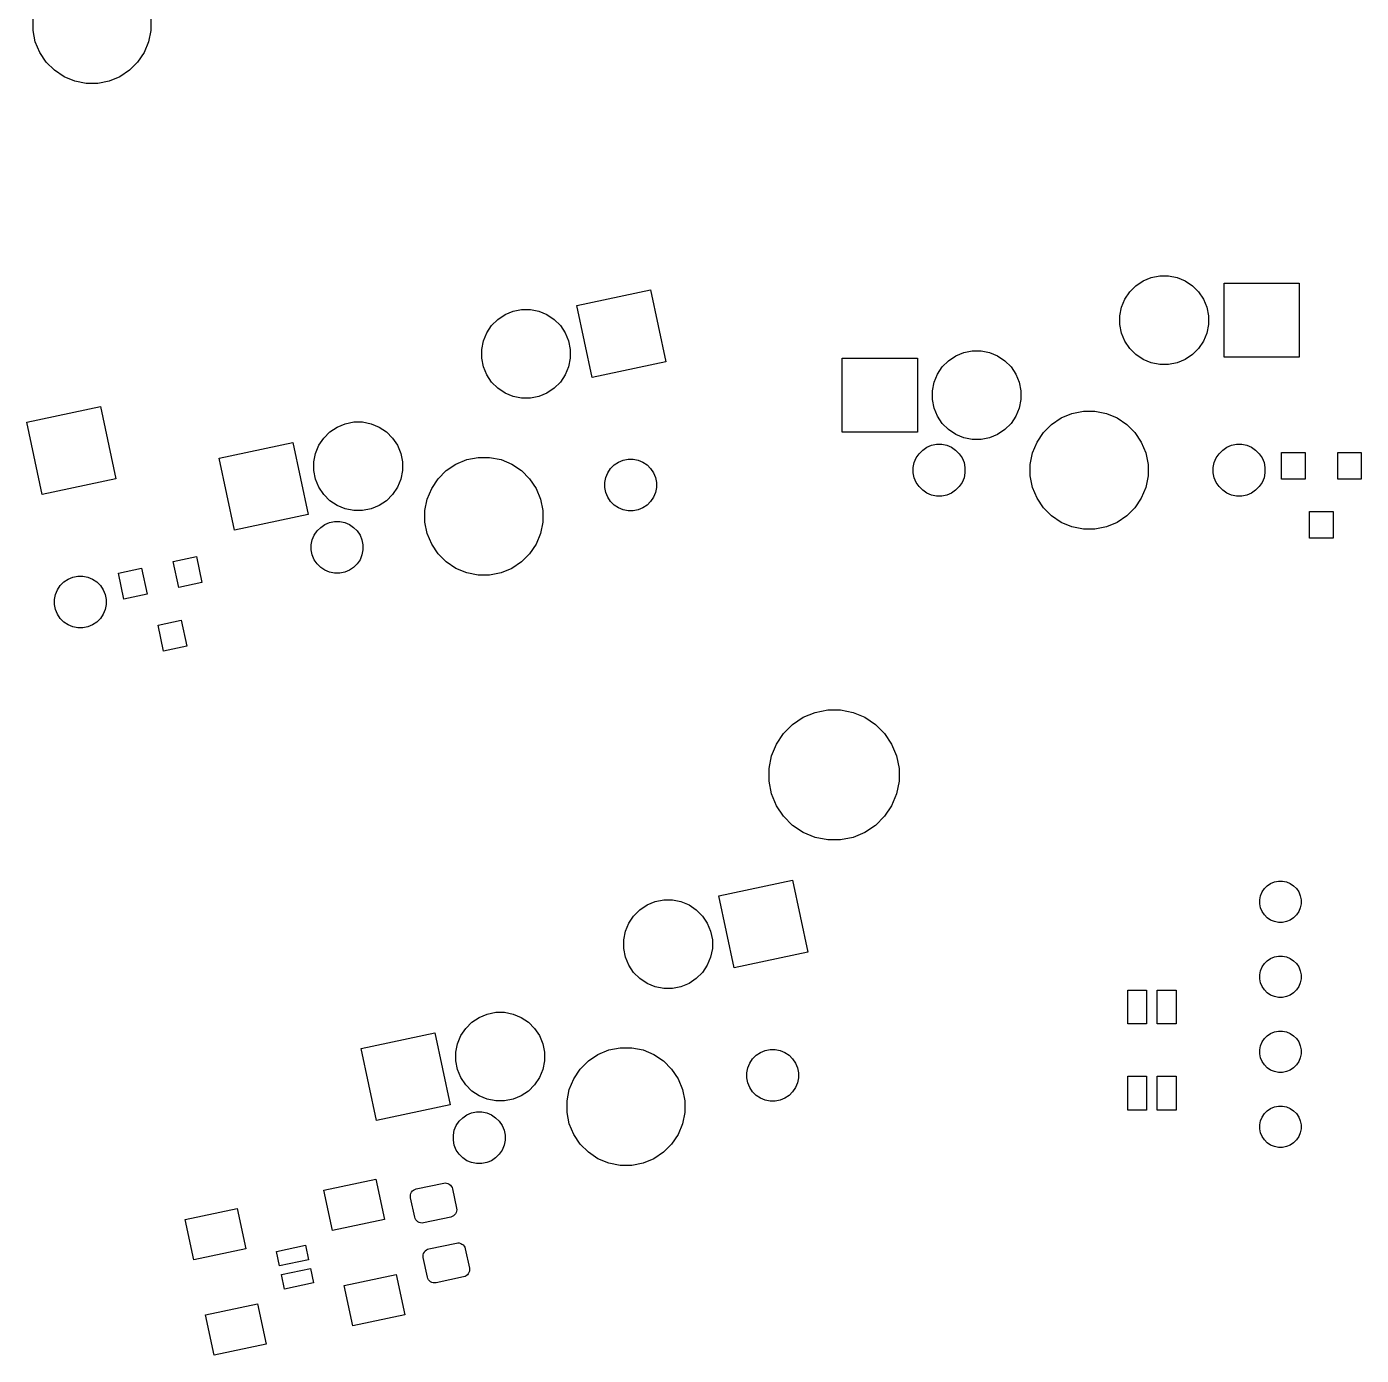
# Model space of a CAD drawing. Extents: x 25 to 360, y 20 to 134.
# Drawn here: x 245.91 to 291.11, y 30.33 to 75.31 of the extents above; entities that cross this region are included whole.
import ezdxf

# ---------------------------------------------------------------- set-up
doc = ezdxf.new("R2010")
doc.units = 0
doc.layers.add('BLACK', color=7, linetype='CONTINUOUS')

msp = doc.modelspace()

# ---------------------------------------------------------------- linework, layer by layer
at = {"layer": 'BLACK', "linetype": 'CONTINUOUS'}
for p, q in [((246.129, 75.1903), (246.129, 75.5831)), ((250.117, 75.5831), (250.117, 75.1903)), ((246.206, 74.8051), (246.129, 75.1903)), ((250.117, 75.1903), (250.04, 74.8051)), ((246.356, 74.4422), (246.206, 74.8051)), ((250.04, 74.8051), (249.89, 74.4422)), ((246.574, 74.1156), (246.356, 74.4422)), ((249.89, 74.4422), (249.672, 74.1156)), ((246.852, 73.8379), (246.574, 74.1156)), ((247.178, 73.6197), (246.852, 73.8379)), ((249.394, 73.8379), (249.067, 73.6197)), ((249.672, 74.1156), (249.394, 73.8379)), ((247.541, 73.4694), (247.178, 73.6197)), ((247.926, 73.3928), (247.541, 73.4694)), ((248.319, 73.3928), (247.926, 73.3928)), ((248.704, 73.4694), (248.319, 73.3928)), ((249.067, 73.6197), (248.704, 73.4694)), ((283.271, 66.3336), (283.48, 66.5425)), ((283.48, 66.5425), (283.726, 66.7067)), ((283.726, 66.7067), (283.999, 66.8198)), ((283.999, 66.8198), (284.289, 66.8774)), ((284.289, 66.8774), (284.584, 66.8774)), ((284.584, 66.8774), (284.874, 66.8198)), ((284.874, 66.8198), (285.147, 66.7067)), ((285.147, 66.7067), (285.393, 66.5425)), ((285.393, 66.5425), (285.602, 66.3336)), ((286.463, 64.1274), (286.463, 66.6274)), ((286.463, 66.6274), (289.013, 66.6274)), ((289.013, 66.6274), (289.013, 64.1274)), ((264.548, 65.8786), (267.042, 66.4088)), ((267.042, 66.4088), (267.562, 63.9634)), ((282.994, 65.8149), (283.107, 66.0879)), ((283.107, 66.0879), (283.271, 66.3336)), ((285.602, 66.3336), (285.766, 66.0879)), ((285.766, 66.0879), (285.879, 65.8149)), ((261.869, 65.3996), (262.114, 65.5638)), ((262.114, 65.5638), (262.387, 65.6768)), ((262.387, 65.6768), (262.677, 65.7345)), ((262.677, 65.7345), (262.973, 65.7345)), ((262.973, 65.7345), (263.262, 65.6768)), ((263.262, 65.6768), (263.535, 65.5638)), ((263.535, 65.5638), (263.781, 65.3996)), ((265.067, 63.4332), (264.548, 65.8786)), ((282.936, 65.5251), (282.994, 65.8149)), ((285.879, 65.8149), (285.936, 65.5251)), ((261.496, 64.945), (261.66, 65.1907)), ((261.66, 65.1907), (261.869, 65.3996)), ((263.781, 65.3996), (263.99, 65.1907)), ((263.99, 65.1907), (264.154, 64.945)), ((282.936, 65.2297), (282.936, 65.5251)), ((282.994, 64.9399), (282.936, 65.2297)), ((285.936, 65.2297), (285.879, 64.9399)), ((285.936, 65.5251), (285.936, 65.2297)), ((261.325, 64.3822), (261.382, 64.672)), ((261.382, 64.672), (261.496, 64.945)), ((264.154, 64.945), (264.267, 64.672)), ((264.267, 64.672), (264.325, 64.3822)), ((283.107, 64.6669), (282.994, 64.9399)), ((283.271, 64.4212), (283.107, 64.6669)), ((285.766, 64.6669), (285.602, 64.4212)), ((285.879, 64.9399), (285.766, 64.6669)), ((261.325, 64.0868), (261.325, 64.3822)), ((264.325, 64.3822), (264.325, 64.0868)), ((277.376, 64.1667), (277.649, 64.2798)), ((277.649, 64.2798), (277.939, 64.3374)), ((277.939, 64.3374), (278.234, 64.3374)), ((278.234, 64.3374), (278.524, 64.2798)), ((278.524, 64.2798), (278.797, 64.1667)), ((283.48, 64.2123), (283.271, 64.4212)), ((283.726, 64.0481), (283.48, 64.2123)), ((285.393, 64.2123), (285.147, 64.0481)), ((285.602, 64.4212), (285.393, 64.2123)), ((261.382, 63.797), (261.325, 64.0868)), ((261.496, 63.524), (261.382, 63.797)), ((264.267, 63.797), (264.154, 63.524)), ((264.325, 64.0868), (264.267, 63.797)), ((267.562, 63.9634), (265.067, 63.4332)), ((273.536, 61.5874), (273.536, 64.0874)), ((273.536, 64.0874), (276.086, 64.0874)), ((276.086, 64.0874), (276.086, 61.5874)), ((276.757, 63.5479), (276.921, 63.7936)), ((276.921, 63.7936), (277.13, 64.0025)), ((277.13, 64.0025), (277.376, 64.1667)), ((278.797, 64.1667), (279.043, 64.0025)), ((279.043, 64.0025), (279.252, 63.7936)), ((279.252, 63.7936), (279.416, 63.5479)), ((283.999, 63.935), (283.726, 64.0481)), ((284.289, 63.8774), (283.999, 63.935)), ((284.584, 63.8774), (284.289, 63.8774)), ((284.874, 63.935), (284.584, 63.8774)), ((285.147, 64.0481), (284.874, 63.935)), ((289.013, 64.1274), (286.463, 64.1274)), ((261.66, 63.2783), (261.496, 63.524)), ((264.154, 63.524), (263.99, 63.2783)), ((276.644, 63.2749), (276.757, 63.5479)), ((279.416, 63.5479), (279.529, 63.2749)), ((261.869, 63.0694), (261.66, 63.2783)), ((262.114, 62.9052), (261.869, 63.0694)), ((262.387, 62.7921), (262.114, 62.9052)), ((263.535, 62.9052), (263.262, 62.7921)), ((263.781, 63.0694), (263.535, 62.9052)), ((263.99, 63.2783), (263.781, 63.0694)), ((276.586, 62.9851), (276.644, 63.2749)), ((276.586, 62.6897), (276.586, 62.9851)), ((279.529, 63.2749), (279.586, 62.9851)), ((279.586, 62.9851), (279.586, 62.6897)), ((245.914, 61.9179), (248.408, 62.4481)), ((248.408, 62.4481), (248.928, 60.0027)), ((262.677, 62.7345), (262.387, 62.7921)), ((262.973, 62.7345), (262.677, 62.7345)), ((263.262, 62.7921), (262.973, 62.7345)), ((276.644, 62.3999), (276.586, 62.6897)), ((276.757, 62.1269), (276.644, 62.3999)), ((279.529, 62.3999), (279.416, 62.1269)), ((279.586, 62.6897), (279.529, 62.3999)), ((256.704, 61.8721), (256.994, 61.9298)), ((256.994, 61.9298), (257.289, 61.9298)), ((257.289, 61.9298), (257.579, 61.8721)), ((276.921, 61.8812), (276.757, 62.1269)), ((279.416, 62.1269), (279.252, 61.8812)), ((280.625, 61.8462), (280.952, 62.0644)), ((280.952, 62.0644), (281.315, 62.2147)), ((281.315, 62.2147), (281.7, 62.2913)), ((281.7, 62.2913), (282.093, 62.2913)), ((282.093, 62.2913), (282.478, 62.2147)), ((282.478, 62.2147), (282.841, 62.0644)), ((282.841, 62.0644), (283.168, 61.8462)), ((246.434, 59.4725), (245.914, 61.9179)), ((255.977, 61.3859), (256.185, 61.5949)), ((256.185, 61.5949), (256.431, 61.759)), ((256.431, 61.759), (256.704, 61.8721)), ((257.579, 61.8721), (257.852, 61.759)), ((257.852, 61.759), (258.098, 61.5949)), ((258.098, 61.5949), (258.307, 61.3859)), ((276.086, 61.5874), (273.536, 61.5874)), ((277.13, 61.6723), (276.921, 61.8812)), ((277.376, 61.5081), (277.13, 61.6723)), ((277.649, 61.395), (277.376, 61.5081)), ((278.797, 61.5081), (278.524, 61.395)), ((279.043, 61.6723), (278.797, 61.5081)), ((279.252, 61.8812), (279.043, 61.6723)), ((280.13, 61.2419), (280.348, 61.5684)), ((280.348, 61.5684), (280.625, 61.8462)), ((283.168, 61.8462), (283.445, 61.5684)), ((283.445, 61.5684), (283.663, 61.2419)), ((252.431, 60.7064), (254.925, 61.2366)), ((254.925, 61.2366), (255.445, 58.7912)), ((255.699, 60.8673), (255.812, 61.1403)), ((255.812, 61.1403), (255.977, 61.3859)), ((258.307, 61.3859), (258.471, 61.1403)), ((258.471, 61.1403), (258.584, 60.8673)), ((276.259, 60.9771), (276.402, 61.0728)), ((276.402, 61.0728), (276.561, 61.1388)), ((276.561, 61.1388), (276.73, 61.1724)), ((276.73, 61.1724), (276.903, 61.1724)), ((276.903, 61.1724), (277.072, 61.1388)), ((277.072, 61.1388), (277.231, 61.0728)), ((277.231, 61.0728), (277.374, 60.9771)), ((277.939, 61.3374), (277.649, 61.395)), ((278.234, 61.3374), (277.939, 61.3374)), ((278.524, 61.395), (278.234, 61.3374)), ((279.979, 60.879), (280.13, 61.2419)), ((283.663, 61.2419), (283.814, 60.879)), ((286.419, 60.9771), (286.562, 61.0728)), ((286.562, 61.0728), (286.721, 61.1388)), ((286.721, 61.1388), (286.89, 61.1724)), ((286.89, 61.1724), (287.063, 61.1724)), ((287.063, 61.1724), (287.232, 61.1388)), ((287.232, 61.1388), (287.391, 61.0728)), ((287.391, 61.0728), (287.534, 60.9771)), ((252.951, 58.2611), (252.431, 60.7064)), ((255.642, 60.5775), (255.699, 60.8673)), ((255.642, 60.282), (255.642, 60.5775)), ((258.584, 60.8673), (258.642, 60.5775)), ((258.642, 60.5775), (258.642, 60.282)), ((260.452, 60.5044), (260.815, 60.6547)), ((260.815, 60.6547), (261.2, 60.7313)), ((261.2, 60.7313), (261.593, 60.7313)), ((261.593, 60.7313), (261.978, 60.6547)), ((261.978, 60.6547), (262.341, 60.5044)), ((265.808, 60.4733), (265.951, 60.569)), ((265.951, 60.569), (266.11, 60.635)), ((266.11, 60.635), (266.279, 60.6686)), ((266.279, 60.6686), (266.452, 60.6686)), ((266.452, 60.6686), (266.621, 60.635)), ((266.621, 60.635), (266.78, 60.569)), ((266.78, 60.569), (266.923, 60.4733)), ((275.975, 60.5526), (276.041, 60.7119)), ((276.041, 60.7119), (276.137, 60.8552)), ((276.137, 60.8552), (276.259, 60.9771)), ((277.374, 60.9771), (277.496, 60.8552)), ((277.496, 60.8552), (277.592, 60.7119)), ((277.592, 60.7119), (277.658, 60.5526)), ((279.903, 60.4938), (279.979, 60.879)), ((283.814, 60.879), (283.89, 60.4938)), ((286.135, 60.5526), (286.201, 60.7119)), ((286.201, 60.7119), (286.297, 60.8552)), ((286.297, 60.8552), (286.419, 60.9771)), ((287.534, 60.9771), (287.656, 60.8552)), ((287.656, 60.8552), (287.752, 60.7119)), ((287.752, 60.7119), (287.818, 60.5526)), ((288.413, 59.9974), (288.413, 60.8974)), ((288.413, 60.8974), (289.213, 60.8974)), ((289.213, 60.8974), (289.213, 59.9974)), ((290.313, 59.9974), (290.313, 60.8974)), ((290.313, 60.8974), (291.113, 60.8974)), ((291.113, 60.8974), (291.113, 59.9974)), ((255.699, 59.9922), (255.642, 60.282)), ((258.642, 60.282), (258.584, 59.9922)), ((259.848, 60.0084), (260.125, 60.2862)), ((260.125, 60.2862), (260.452, 60.5044)), ((262.341, 60.5044), (262.668, 60.2862)), ((262.668, 60.2862), (262.945, 60.0084)), ((265.524, 60.0488), (265.59, 60.2081)), ((265.59, 60.2081), (265.686, 60.3514)), ((265.686, 60.3514), (265.808, 60.4733)), ((266.923, 60.4733), (267.045, 60.3514)), ((267.045, 60.3514), (267.141, 60.2081)), ((267.141, 60.2081), (267.207, 60.0488)), ((275.941, 60.3836), (275.975, 60.5526)), ((275.941, 60.2112), (275.941, 60.3836)), ((275.975, 60.0422), (275.941, 60.2112)), ((277.658, 60.5526), (277.691, 60.3836)), ((277.691, 60.2112), (277.658, 60.0422)), ((277.691, 60.3836), (277.691, 60.2112)), ((279.903, 60.101), (279.903, 60.4938)), ((283.89, 60.4938), (283.89, 60.101)), ((286.101, 60.3836), (286.135, 60.5526)), ((286.101, 60.2112), (286.101, 60.3836)), ((286.135, 60.0422), (286.101, 60.2112)), ((287.818, 60.5526), (287.851, 60.3836)), ((287.851, 60.2112), (287.818, 60.0422)), ((287.851, 60.3836), (287.851, 60.2112)), ((248.928, 60.0027), (246.434, 59.4725)), ((255.812, 59.7192), (255.699, 59.9922)), ((255.977, 59.4736), (255.812, 59.7192)), ((258.471, 59.7192), (258.307, 59.4736)), ((258.584, 59.9922), (258.471, 59.7192)), ((259.479, 59.319), (259.63, 59.6819)), ((259.63, 59.6819), (259.848, 60.0084)), ((262.945, 60.0084), (263.163, 59.6819)), ((263.163, 59.6819), (263.314, 59.319)), ((265.49, 59.8798), (265.524, 60.0488)), ((265.49, 59.7074), (265.49, 59.8798)), ((265.524, 59.5384), (265.49, 59.7074)), ((267.207, 60.0488), (267.24, 59.8798)), ((267.24, 59.7074), (267.207, 59.5384)), ((267.24, 59.8798), (267.24, 59.7074)), ((276.041, 59.8829), (275.975, 60.0422)), ((276.137, 59.7396), (276.041, 59.8829)), ((276.259, 59.6177), (276.137, 59.7396)), ((277.496, 59.7396), (277.374, 59.6177)), ((277.592, 59.8829), (277.496, 59.7396)), ((277.658, 60.0422), (277.592, 59.8829)), ((279.979, 59.7158), (279.903, 60.101)), ((280.13, 59.3529), (279.979, 59.7158)), ((283.814, 59.7158), (283.663, 59.3529)), ((283.89, 60.101), (283.814, 59.7158)), ((286.201, 59.8829), (286.135, 60.0422)), ((286.297, 59.7396), (286.201, 59.8829)), ((286.419, 59.6177), (286.297, 59.7396)), ((287.656, 59.7396), (287.534, 59.6177)), ((287.752, 59.8829), (287.656, 59.7396)), ((287.818, 60.0422), (287.752, 59.8829)), ((289.213, 59.9974), (288.413, 59.9974)), ((291.113, 59.9974), (290.313, 59.9974)), ((256.185, 59.2646), (255.977, 59.4736)), ((256.431, 59.1005), (256.185, 59.2646)), ((258.098, 59.2646), (257.852, 59.1005)), ((258.307, 59.4736), (258.098, 59.2646)), ((259.403, 58.9338), (259.479, 59.319)), ((263.314, 59.319), (263.39, 58.9338)), ((265.59, 59.3791), (265.524, 59.5384)), ((265.686, 59.2358), (265.59, 59.3791)), ((265.808, 59.1139), (265.686, 59.2358)), ((267.045, 59.2358), (266.923, 59.1139)), ((267.141, 59.3791), (267.045, 59.2358)), ((267.207, 59.5384), (267.141, 59.3791)), ((276.402, 59.522), (276.259, 59.6177)), ((276.561, 59.456), (276.402, 59.522)), ((276.73, 59.4224), (276.561, 59.456)), ((276.903, 59.4224), (276.73, 59.4224)), ((277.072, 59.456), (276.903, 59.4224)), ((277.231, 59.522), (277.072, 59.456)), ((277.374, 59.6177), (277.231, 59.522)), ((280.348, 59.0264), (280.13, 59.3529)), ((283.663, 59.3529), (283.445, 59.0264)), ((286.562, 59.522), (286.419, 59.6177)), ((286.721, 59.456), (286.562, 59.522)), ((286.89, 59.4224), (286.721, 59.456)), ((287.063, 59.4224), (286.89, 59.4224)), ((287.232, 59.456), (287.063, 59.4224)), ((287.391, 59.522), (287.232, 59.456)), ((287.534, 59.6177), (287.391, 59.522)), ((255.445, 58.7912), (252.951, 58.2611)), ((256.704, 58.9874), (256.431, 59.1005)), ((256.994, 58.9298), (256.704, 58.9874)), ((257.289, 58.9298), (256.994, 58.9298)), ((257.579, 58.9874), (257.289, 58.9298)), ((257.852, 59.1005), (257.579, 58.9874)), ((259.403, 58.541), (259.403, 58.9338)), ((263.39, 58.9338), (263.39, 58.541)), ((265.951, 59.0182), (265.808, 59.1139)), ((266.11, 58.9522), (265.951, 59.0182)), ((266.279, 58.9186), (266.11, 58.9522)), ((266.452, 58.9186), (266.279, 58.9186)), ((266.621, 58.9522), (266.452, 58.9186)), ((266.78, 59.0182), (266.621, 58.9522)), ((266.923, 59.1139), (266.78, 59.0182)), ((280.625, 58.7486), (280.348, 59.0264)), ((283.445, 59.0264), (283.168, 58.7486)), ((289.363, 57.9974), (289.363, 58.8974)), ((289.363, 58.8974), (290.163, 58.8974)), ((290.163, 58.8974), (290.163, 57.9974)), ((255.748, 58.239), (255.87, 58.3609)), ((255.87, 58.3609), (256.013, 58.4566)), ((256.013, 58.4566), (256.172, 58.5226)), ((256.172, 58.5226), (256.341, 58.5562)), ((256.341, 58.5562), (256.514, 58.5562)), ((256.514, 58.5562), (256.683, 58.5226)), ((256.683, 58.5226), (256.842, 58.4566)), ((256.842, 58.4566), (256.985, 58.3609)), ((256.985, 58.3609), (257.107, 58.239)), ((259.479, 58.1558), (259.403, 58.541)), ((263.39, 58.541), (263.314, 58.1558)), ((280.952, 58.5304), (280.625, 58.7486)), ((281.315, 58.3801), (280.952, 58.5304)), ((281.7, 58.3035), (281.315, 58.3801)), ((282.478, 58.3801), (282.093, 58.3035)), ((282.841, 58.5304), (282.478, 58.3801)), ((283.168, 58.7486), (282.841, 58.5304)), ((255.553, 57.7674), (255.586, 57.9364)), ((255.586, 57.9364), (255.652, 58.0957)), ((255.652, 58.0957), (255.748, 58.239)), ((257.107, 58.239), (257.203, 58.0957)), ((257.203, 58.0957), (257.269, 57.9364)), ((257.269, 57.9364), (257.303, 57.7674)), ((259.63, 57.7929), (259.479, 58.1558)), ((263.314, 58.1558), (263.163, 57.7929)), ((282.093, 58.3035), (281.7, 58.3035)), ((290.163, 57.9974), (289.363, 57.9974)), ((255.553, 57.595), (255.553, 57.7674)), ((255.586, 57.426), (255.553, 57.595)), ((255.652, 57.2667), (255.586, 57.426)), ((257.269, 57.426), (257.203, 57.2667)), ((257.303, 57.595), (257.269, 57.426)), ((257.303, 57.7674), (257.303, 57.595)), ((259.848, 57.4664), (259.63, 57.7929)), ((260.125, 57.1886), (259.848, 57.4664)), ((262.945, 57.4664), (262.668, 57.1886)), ((263.163, 57.7929), (262.945, 57.4664)), ((249.019, 56.8094), (249.802, 56.9757)), ((249.802, 56.9757), (249.989, 56.0954)), ((250.878, 57.2044), (251.66, 57.3707)), ((251.065, 56.3241), (250.878, 57.2044)), ((251.66, 57.3707), (251.848, 56.4904)), ((255.748, 57.1234), (255.652, 57.2667)), ((255.87, 57.0016), (255.748, 57.1234)), ((256.013, 56.9058), (255.87, 57.0016)), ((256.985, 57.0016), (256.842, 56.9058)), ((257.107, 57.1234), (256.985, 57.0016)), ((257.203, 57.2667), (257.107, 57.1234)), ((260.452, 56.9704), (260.125, 57.1886)), ((260.815, 56.8201), (260.452, 56.9704)), ((262.341, 56.9704), (261.978, 56.8201)), ((262.668, 57.1886), (262.341, 56.9704)), ((247.052, 56.3907), (247.174, 56.5125)), ((247.174, 56.5125), (247.317, 56.6083)), ((247.317, 56.6083), (247.477, 56.6743)), ((247.477, 56.6743), (247.646, 56.7079)), ((247.646, 56.7079), (247.818, 56.7079)), ((247.818, 56.7079), (247.987, 56.6743)), ((247.987, 56.6743), (248.146, 56.6083)), ((248.146, 56.6083), (248.29, 56.5125)), ((248.29, 56.5125), (248.411, 56.3907)), ((249.207, 55.929), (249.019, 56.8094)), ((256.172, 56.8398), (256.013, 56.9058)), ((256.341, 56.8062), (256.172, 56.8398)), ((256.514, 56.8062), (256.341, 56.8062)), ((256.683, 56.8398), (256.514, 56.8062)), ((256.842, 56.9058), (256.683, 56.8398)), ((261.2, 56.7435), (260.815, 56.8201)), ((261.593, 56.7435), (261.2, 56.7435)), ((261.978, 56.8201), (261.593, 56.7435)), ((246.857, 55.9191), (246.89, 56.0881)), ((246.89, 56.0881), (246.956, 56.2473)), ((246.956, 56.2473), (247.052, 56.3907)), ((248.411, 56.3907), (248.507, 56.2473)), ((248.507, 56.2473), (248.573, 56.0881)), ((248.573, 56.0881), (248.607, 55.9191)), ((249.989, 56.0954), (249.207, 55.929)), ((251.848, 56.4904), (251.065, 56.3241)), ((246.857, 55.7467), (246.857, 55.9191)), ((246.89, 55.5777), (246.857, 55.7467)), ((248.607, 55.7467), (248.573, 55.5777)), ((248.607, 55.9191), (248.607, 55.7467)), ((246.956, 55.4184), (246.89, 55.5777)), ((247.052, 55.2751), (246.956, 55.4184)), ((247.174, 55.1532), (247.052, 55.2751)), ((247.317, 55.0575), (247.174, 55.1532)), ((248.29, 55.1532), (248.146, 55.0575)), ((248.411, 55.2751), (248.29, 55.1532)), ((248.507, 55.4184), (248.411, 55.2751)), ((248.573, 55.5777), (248.507, 55.4184)), ((250.365, 55.0506), (251.147, 55.2169)), ((251.147, 55.2169), (251.334, 54.3366)), ((247.477, 54.9915), (247.317, 55.0575)), ((247.646, 54.9579), (247.477, 54.9915)), ((247.818, 54.9579), (247.646, 54.9579)), ((247.987, 54.9915), (247.818, 54.9579)), ((248.146, 55.0575), (247.987, 54.9915)), ((250.552, 54.1703), (250.365, 55.0506)), ((251.334, 54.3366), (250.552, 54.1703)), ((272.216, 51.9283), (272.616, 52.0941)), ((272.616, 52.0941), (273.041, 52.1787)), ((273.041, 52.1787), (273.474, 52.1787)), ((273.474, 52.1787), (273.899, 52.0941)), ((273.899, 52.0941), (274.3, 51.9283)), ((271.549, 51.3811), (271.855, 51.6875)), ((271.855, 51.6875), (272.216, 51.9283)), ((274.3, 51.9283), (274.66, 51.6875)), ((274.66, 51.6875), (274.967, 51.3811)), ((271.308, 51.0207), (271.549, 51.3811)), ((274.967, 51.3811), (275.207, 51.0207)), ((271.142, 50.6204), (271.308, 51.0207)), ((275.207, 51.0207), (275.373, 50.6204)), ((271.058, 50.1953), (271.142, 50.6204)), ((271.058, 49.762), (271.058, 50.1953)), ((275.373, 50.6204), (275.458, 50.1953)), ((275.458, 50.1953), (275.458, 49.762)), ((271.142, 49.3369), (271.058, 49.762)), ((275.458, 49.762), (275.373, 49.3369)), ((271.308, 48.9366), (271.142, 49.3369)), ((275.373, 49.3369), (275.207, 48.9366)), ((271.549, 48.5762), (271.308, 48.9366)), ((275.207, 48.9366), (274.967, 48.5762)), ((271.855, 48.2698), (271.549, 48.5762)), ((274.967, 48.5762), (274.66, 48.2698)), ((272.216, 48.029), (271.855, 48.2698)), ((272.616, 47.8632), (272.216, 48.029)), ((274.3, 48.029), (273.899, 47.8632)), ((274.66, 48.2698), (274.3, 48.029)), ((273.041, 47.7787), (272.616, 47.8632)), ((273.474, 47.7787), (273.041, 47.7787)), ((273.899, 47.8632), (273.474, 47.7787)), ((269.358, 45.8886), (271.852, 46.4188)), ((271.852, 46.4188), (272.372, 43.9734)), ((287.754, 46.0145), (287.83, 46.1289)), ((287.83, 46.1289), (287.927, 46.2262)), ((287.927, 46.2262), (288.042, 46.3027)), ((288.042, 46.3027), (288.169, 46.3553)), ((288.169, 46.3553), (288.304, 46.3822)), ((288.304, 46.3822), (288.441, 46.3822)), ((288.441, 46.3822), (288.576, 46.3553)), ((288.576, 46.3553), (288.703, 46.3027)), ((288.703, 46.3027), (288.818, 46.2262)), ((288.818, 46.2262), (288.915, 46.1289)), ((288.915, 46.1289), (288.992, 46.0145)), ((266.924, 45.5738), (267.197, 45.6868)), ((267.197, 45.6868), (267.487, 45.7445)), ((267.487, 45.7445), (267.783, 45.7445)), ((267.783, 45.7445), (268.072, 45.6868)), ((268.072, 45.6868), (268.345, 45.5738)), ((269.877, 43.4432), (269.358, 45.8886)), ((287.674, 45.7525), (287.701, 45.8874)), ((287.674, 45.6149), (287.674, 45.7525)), ((287.701, 45.8874), (287.754, 46.0145)), ((288.992, 46.0145), (289.044, 45.8874)), ((289.044, 45.8874), (289.071, 45.7525)), ((289.071, 45.7525), (289.071, 45.6149)), ((266.306, 44.955), (266.47, 45.2007)), ((266.47, 45.2007), (266.679, 45.4096)), ((266.679, 45.4096), (266.924, 45.5738)), ((268.345, 45.5738), (268.591, 45.4096)), ((268.591, 45.4096), (268.8, 45.2007)), ((268.8, 45.2007), (268.964, 44.955)), ((287.701, 45.4799), (287.674, 45.6149)), ((287.754, 45.3528), (287.701, 45.4799)), ((287.83, 45.2384), (287.754, 45.3528)), ((287.927, 45.1411), (287.83, 45.2384)), ((288.915, 45.2384), (288.818, 45.1411)), ((288.992, 45.3528), (288.915, 45.2384)), ((289.044, 45.4799), (288.992, 45.3528)), ((289.071, 45.6149), (289.044, 45.4799)), ((266.192, 44.682), (266.306, 44.955)), ((268.964, 44.955), (269.077, 44.682)), ((288.042, 45.0647), (287.927, 45.1411)), ((288.169, 45.012), (288.042, 45.0647)), ((288.304, 44.9852), (288.169, 45.012)), ((288.441, 44.9852), (288.304, 44.9852)), ((288.576, 45.012), (288.441, 44.9852)), ((288.703, 45.0647), (288.576, 45.012)), ((288.818, 45.1411), (288.703, 45.0647)), ((266.135, 44.3922), (266.192, 44.682)), ((266.135, 44.0968), (266.135, 44.3922)), ((269.077, 44.682), (269.135, 44.3922)), ((269.135, 44.3922), (269.135, 44.0968)), ((266.192, 43.807), (266.135, 44.0968)), ((269.135, 44.0968), (269.077, 43.807)), ((272.372, 43.9734), (269.877, 43.4432)), ((266.306, 43.534), (266.192, 43.807)), ((266.47, 43.2883), (266.306, 43.534)), ((268.964, 43.534), (268.8, 43.2883)), ((269.077, 43.807), (268.964, 43.534)), ((287.701, 43.3474), (287.754, 43.4745)), ((287.754, 43.4745), (287.83, 43.5889)), ((287.83, 43.5889), (287.927, 43.6862)), ((287.927, 43.6862), (288.042, 43.7627)), ((288.042, 43.7627), (288.169, 43.8153)), ((288.169, 43.8153), (288.304, 43.8422)), ((288.304, 43.8422), (288.441, 43.8422)), ((288.441, 43.8422), (288.576, 43.8153)), ((288.576, 43.8153), (288.703, 43.7627)), ((288.703, 43.7627), (288.818, 43.6862)), ((288.818, 43.6862), (288.915, 43.5889)), ((288.915, 43.5889), (288.992, 43.4745)), ((288.992, 43.4745), (289.044, 43.3474)), ((266.679, 43.0794), (266.47, 43.2883)), ((266.924, 42.9152), (266.679, 43.0794)), ((268.591, 43.0794), (268.345, 42.9152)), ((268.8, 43.2883), (268.591, 43.0794)), ((287.674, 43.2125), (287.701, 43.3474)), ((287.674, 43.0749), (287.674, 43.2125)), ((287.701, 42.9399), (287.674, 43.0749)), ((287.754, 42.8128), (287.701, 42.9399)), ((289.044, 42.9399), (288.992, 42.8128)), ((289.044, 43.3474), (289.071, 43.2125)), ((289.071, 43.0749), (289.044, 42.9399)), ((289.071, 43.2125), (289.071, 43.0749)), ((267.197, 42.8021), (266.924, 42.9152)), ((267.487, 42.7445), (267.197, 42.8021)), ((267.783, 42.7445), (267.487, 42.7445)), ((268.072, 42.8021), (267.783, 42.7445)), ((268.345, 42.9152), (268.072, 42.8021)), ((283.204, 41.5509), (283.204, 42.6939)), ((283.204, 42.6939), (283.839, 42.6939)), ((283.839, 42.6939), (283.839, 41.5509)), ((284.204, 41.5509), (284.204, 42.6939)), ((284.204, 42.6939), (284.839, 42.6939)), ((284.839, 42.6939), (284.839, 41.5509)), ((287.83, 42.6984), (287.754, 42.8128)), ((287.927, 42.6011), (287.83, 42.6984)), ((288.042, 42.5247), (287.927, 42.6011)), ((288.169, 42.472), (288.042, 42.5247)), ((288.703, 42.5247), (288.576, 42.472)), ((288.818, 42.6011), (288.703, 42.5247)), ((288.915, 42.6984), (288.818, 42.6011)), ((288.992, 42.8128), (288.915, 42.6984)), ((288.304, 42.4452), (288.169, 42.472)), ((288.441, 42.4452), (288.304, 42.4452)), ((288.576, 42.472), (288.441, 42.4452)), ((260.787, 41.3959), (260.995, 41.6049)), ((260.995, 41.6049), (261.241, 41.769)), ((261.241, 41.769), (261.514, 41.8821)), ((261.514, 41.8821), (261.804, 41.9398)), ((261.804, 41.9398), (262.099, 41.9398)), ((262.099, 41.9398), (262.389, 41.8821)), ((262.389, 41.8821), (262.662, 41.769)), ((262.662, 41.769), (262.908, 41.6049)), ((262.908, 41.6049), (263.117, 41.3959)), ((257.241, 40.7164), (259.735, 41.2466)), ((259.735, 41.2466), (260.255, 38.8012)), ((260.509, 40.8773), (260.622, 41.1503)), ((260.622, 41.1503), (260.787, 41.3959)), ((263.117, 41.3959), (263.281, 41.1503)), ((263.281, 41.1503), (263.394, 40.8773)), ((283.839, 41.5509), (283.204, 41.5509)), ((284.839, 41.5509), (284.204, 41.5509)), ((287.83, 41.0489), (287.927, 41.1462)), ((287.927, 41.1462), (288.042, 41.2227)), ((288.042, 41.2227), (288.169, 41.2753)), ((288.169, 41.2753), (288.304, 41.3022)), ((288.304, 41.3022), (288.441, 41.3022)), ((288.441, 41.3022), (288.576, 41.2753)), ((288.576, 41.2753), (288.703, 41.2227)), ((288.703, 41.2227), (288.818, 41.1462)), ((288.818, 41.1462), (288.915, 41.0489)), ((257.761, 38.2711), (257.241, 40.7164)), ((260.452, 40.5875), (260.509, 40.8773)), ((263.394, 40.8773), (263.452, 40.5875)), ((265.625, 40.6647), (266.01, 40.7413)), ((266.01, 40.7413), (266.403, 40.7413)), ((266.403, 40.7413), (266.788, 40.6647)), ((287.674, 40.6725), (287.701, 40.8074)), ((287.701, 40.8074), (287.754, 40.9345)), ((287.754, 40.9345), (287.83, 41.0489)), ((288.915, 41.0489), (288.992, 40.9345)), ((288.992, 40.9345), (289.044, 40.8074)), ((289.044, 40.8074), (289.071, 40.6725)), ((260.452, 40.292), (260.452, 40.5875)), ((260.509, 40.0022), (260.452, 40.292)), ((263.452, 40.292), (263.394, 40.0022)), ((263.452, 40.5875), (263.452, 40.292)), ((264.658, 40.0184), (264.935, 40.2962)), ((264.935, 40.2962), (265.262, 40.5144)), ((265.262, 40.5144), (265.625, 40.6647)), ((266.788, 40.6647), (267.151, 40.5144)), ((267.151, 40.5144), (267.478, 40.2962)), ((267.478, 40.2962), (267.755, 40.0184)), ((270.4, 40.2181), (270.496, 40.3614)), ((270.496, 40.3614), (270.618, 40.4832)), ((270.618, 40.4832), (270.761, 40.579)), ((270.761, 40.579), (270.92, 40.645)), ((270.92, 40.645), (271.089, 40.6786)), ((271.089, 40.6786), (271.262, 40.6786)), ((271.262, 40.6786), (271.431, 40.645)), ((271.431, 40.645), (271.59, 40.579)), ((271.59, 40.579), (271.733, 40.4832)), ((271.733, 40.4832), (271.855, 40.3614)), ((271.855, 40.3614), (271.951, 40.2181)), ((287.674, 40.5349), (287.674, 40.6725)), ((287.701, 40.3999), (287.674, 40.5349)), ((287.754, 40.2728), (287.701, 40.3999)), ((287.83, 40.1584), (287.754, 40.2728)), ((288.992, 40.2728), (288.915, 40.1584)), ((289.044, 40.3999), (288.992, 40.2728)), ((289.071, 40.5349), (289.044, 40.3999)), ((289.071, 40.6725), (289.071, 40.5349)), ((260.622, 39.7292), (260.509, 40.0022)), ((263.394, 40.0022), (263.281, 39.7292)), ((264.44, 39.6919), (264.658, 40.0184)), ((267.755, 40.0184), (267.973, 39.6919)), ((270.3, 39.8898), (270.334, 40.0588)), ((270.3, 39.7174), (270.3, 39.8898)), ((270.334, 40.0588), (270.4, 40.2181)), ((271.951, 40.2181), (272.017, 40.0588)), ((272.017, 40.0588), (272.05, 39.8898)), ((272.05, 39.8898), (272.05, 39.7174)), ((287.927, 40.0611), (287.83, 40.1584)), ((288.042, 39.9847), (287.927, 40.0611)), ((288.169, 39.932), (288.042, 39.9847)), ((288.304, 39.9052), (288.169, 39.932)), ((288.441, 39.9052), (288.304, 39.9052)), ((288.576, 39.932), (288.441, 39.9052)), ((288.703, 39.9847), (288.576, 39.932)), ((288.818, 40.0611), (288.703, 39.9847)), ((288.915, 40.1584), (288.818, 40.0611)), ((260.787, 39.4836), (260.622, 39.7292)), ((260.995, 39.2746), (260.787, 39.4836)), ((263.117, 39.4836), (262.908, 39.2746)), ((263.281, 39.7292), (263.117, 39.4836)), ((264.213, 38.9438), (264.289, 39.329)), ((264.289, 39.329), (264.44, 39.6919)), ((267.973, 39.6919), (268.124, 39.329)), ((268.124, 39.329), (268.2, 38.9438)), ((270.334, 39.5484), (270.3, 39.7174)), ((270.4, 39.3891), (270.334, 39.5484)), ((270.496, 39.2458), (270.4, 39.3891)), ((271.951, 39.3891), (271.855, 39.2458)), ((272.017, 39.5484), (271.951, 39.3891)), ((272.05, 39.7174), (272.017, 39.5484)), ((283.204, 38.6309), (283.204, 39.7739)), ((283.204, 39.7739), (283.839, 39.7739)), ((283.839, 39.7739), (283.839, 38.6309)), ((284.204, 38.6309), (284.204, 39.7739)), ((284.204, 39.7739), (284.839, 39.7739)), ((284.839, 39.7739), (284.839, 38.6309)), ((261.241, 39.1105), (260.995, 39.2746)), ((261.514, 38.9974), (261.241, 39.1105)), ((261.804, 38.9398), (261.514, 38.9974)), ((262.099, 38.9398), (261.804, 38.9398)), ((262.389, 38.9974), (262.099, 38.9398)), ((262.662, 39.1105), (262.389, 38.9974)), ((262.908, 39.2746), (262.662, 39.1105)), ((264.213, 38.551), (264.213, 38.9438)), ((268.2, 38.9438), (268.2, 38.551)), ((270.618, 39.1239), (270.496, 39.2458)), ((270.761, 39.0282), (270.618, 39.1239)), ((270.92, 38.9622), (270.761, 39.0282)), ((271.089, 38.9286), (270.92, 38.9622)), ((271.262, 38.9286), (271.089, 38.9286)), ((271.431, 38.9622), (271.262, 38.9286)), ((271.59, 39.0282), (271.431, 38.9622)), ((271.733, 39.1239), (271.59, 39.0282)), ((271.855, 39.2458), (271.733, 39.1239)), ((260.255, 38.8012), (257.761, 38.2711)), ((260.68, 38.3709), (260.823, 38.4666)), ((260.823, 38.4666), (260.982, 38.5326)), ((260.982, 38.5326), (261.151, 38.5662)), ((261.151, 38.5662), (261.324, 38.5662)), ((261.324, 38.5662), (261.493, 38.5326)), ((261.493, 38.5326), (261.652, 38.4666)), ((261.652, 38.4666), (261.795, 38.3709)), ((264.289, 38.1658), (264.213, 38.551)), ((268.2, 38.551), (268.124, 38.1658)), ((283.839, 38.6309), (283.204, 38.6309)), ((284.839, 38.6309), (284.204, 38.6309)), ((287.754, 38.3945), (287.83, 38.5089)), ((287.83, 38.5089), (287.927, 38.6062)), ((287.927, 38.6062), (288.042, 38.6827)), ((288.042, 38.6827), (288.169, 38.7353)), ((288.169, 38.7353), (288.304, 38.7622)), ((288.304, 38.7622), (288.441, 38.7622)), ((288.441, 38.7622), (288.576, 38.7353)), ((288.576, 38.7353), (288.703, 38.6827)), ((288.703, 38.6827), (288.818, 38.6062)), ((288.818, 38.6062), (288.915, 38.5089)), ((288.915, 38.5089), (288.992, 38.3945)), ((260.396, 37.9464), (260.462, 38.1057)), ((260.462, 38.1057), (260.558, 38.249)), ((260.558, 38.249), (260.68, 38.3709)), ((261.795, 38.3709), (261.917, 38.249)), ((261.917, 38.249), (262.013, 38.1057)), ((262.013, 38.1057), (262.079, 37.9464)), ((264.44, 37.8029), (264.289, 38.1658)), ((268.124, 38.1658), (267.973, 37.8029)), ((287.674, 38.1325), (287.701, 38.2674)), ((287.674, 37.9949), (287.674, 38.1325)), ((287.701, 37.8599), (287.674, 37.9949)), ((287.701, 38.2674), (287.754, 38.3945)), ((288.992, 38.3945), (289.044, 38.2674)), ((289.044, 38.2674), (289.071, 38.1325)), ((289.071, 37.9949), (289.044, 37.8599)), ((289.071, 38.1325), (289.071, 37.9949)), ((260.363, 37.7774), (260.396, 37.9464)), ((260.363, 37.605), (260.363, 37.7774)), ((260.396, 37.436), (260.363, 37.605)), ((262.079, 37.9464), (262.113, 37.7774)), ((262.113, 37.605), (262.079, 37.436)), ((262.113, 37.7774), (262.113, 37.605)), ((264.658, 37.4764), (264.44, 37.8029)), ((267.973, 37.8029), (267.755, 37.4764)), ((287.754, 37.7328), (287.701, 37.8599)), ((287.83, 37.6184), (287.754, 37.7328)), ((287.927, 37.5211), (287.83, 37.6184)), ((288.042, 37.4447), (287.927, 37.5211)), ((288.818, 37.5211), (288.703, 37.4447)), ((288.915, 37.6184), (288.818, 37.5211)), ((288.992, 37.7328), (288.915, 37.6184)), ((289.044, 37.8599), (288.992, 37.7328)), ((260.462, 37.2767), (260.396, 37.436)), ((260.558, 37.1334), (260.462, 37.2767)), ((260.68, 37.0116), (260.558, 37.1334)), ((261.917, 37.1334), (261.795, 37.0116)), ((262.013, 37.2767), (261.917, 37.1334)), ((262.079, 37.436), (262.013, 37.2767)), ((264.935, 37.1986), (264.658, 37.4764)), ((265.262, 36.9804), (264.935, 37.1986)), ((267.478, 37.1986), (267.151, 36.9804)), ((267.755, 37.4764), (267.478, 37.1986)), ((288.169, 37.392), (288.042, 37.4447)), ((288.304, 37.3652), (288.169, 37.392)), ((288.441, 37.3652), (288.304, 37.3652)), ((288.576, 37.392), (288.441, 37.3652)), ((288.703, 37.4447), (288.576, 37.392)), ((260.823, 36.9158), (260.68, 37.0116)), ((260.982, 36.8498), (260.823, 36.9158)), ((261.151, 36.8162), (260.982, 36.8498)), ((261.324, 36.8162), (261.151, 36.8162)), ((261.493, 36.8498), (261.324, 36.8162)), ((261.652, 36.9158), (261.493, 36.8498)), ((261.795, 37.0116), (261.652, 36.9158)), ((265.625, 36.8301), (265.262, 36.9804)), ((266.01, 36.7535), (265.625, 36.8301)), ((266.403, 36.7535), (266.01, 36.7535)), ((266.788, 36.8301), (266.403, 36.7535)), ((267.151, 36.9804), (266.788, 36.8301)), ((255.98, 35.9204), (257.741, 36.2947)), ((257.741, 36.2947), (258.032, 34.9252)), ((260.036, 36.1567), (260.085, 36.1622)), ((260.085, 36.1622), (260.134, 36.158)), ((256.271, 34.551), (255.98, 35.9204)), ((258.909, 35.7114), (258.913, 35.7602)), ((258.915, 35.6627), (258.909, 35.7114)), ((258.913, 35.7602), (258.927, 35.8073)), ((258.927, 35.8073), (258.949, 35.8508)), ((258.949, 35.8508), (258.98, 35.8891)), ((258.98, 35.8891), (259.017, 35.9207)), ((259.017, 35.9207), (259.06, 35.9444)), ((259.06, 35.9444), (259.107, 35.9592)), ((259.107, 35.9592), (260.036, 36.1567)), ((260.134, 36.158), (260.181, 36.1444)), ((260.181, 36.1444), (260.224, 36.1219)), ((260.224, 36.1219), (260.263, 36.0913)), ((260.263, 36.0913), (260.294, 36.0538)), ((260.294, 36.0538), (260.318, 36.0109)), ((260.318, 36.0109), (260.333, 35.9642)), ((260.333, 35.9642), (260.473, 35.3039)), ((251.285, 34.9224), (253.046, 35.2967)), ((253.046, 35.2967), (253.337, 33.9273)), ((259.055, 35.0025), (258.915, 35.6627)), ((260.473, 35.3039), (260.479, 35.2552)), ((251.576, 33.553), (251.285, 34.9224)), ((258.032, 34.9252), (256.271, 34.551)), ((259.07, 34.9557), (259.055, 35.0025)), ((259.093, 34.9128), (259.07, 34.9557)), ((259.125, 34.8754), (259.093, 34.9128)), ((259.163, 34.8448), (259.125, 34.8754)), ((259.207, 34.8222), (259.163, 34.8448)), ((259.254, 34.8086), (259.207, 34.8222)), ((259.303, 34.8045), (259.254, 34.8086)), ((259.351, 34.8099), (259.303, 34.8045)), ((260.281, 35.0074), (259.351, 34.8099)), ((260.327, 35.0222), (260.281, 35.0074)), ((260.37, 35.0459), (260.327, 35.0222)), ((260.408, 35.0775), (260.37, 35.0459)), ((260.438, 35.1158), (260.408, 35.0775)), ((260.461, 35.1593), (260.438, 35.1158)), ((260.474, 35.2064), (260.461, 35.1593)), ((260.479, 35.2552), (260.474, 35.2064)), ((253.337, 33.9273), (251.576, 33.553)), ((254.377, 33.8417), (255.355, 34.0496)), ((255.355, 34.0496), (255.459, 33.5606)), ((259.449, 33.8911), (259.492, 33.9147)), ((259.492, 33.9147), (259.538, 33.9296)), ((259.538, 33.9296), (260.468, 34.1271)), ((260.468, 34.1271), (260.516, 34.1325)), ((260.516, 34.1325), (260.565, 34.1284)), ((260.565, 34.1284), (260.612, 34.1147)), ((260.612, 34.1147), (260.656, 34.0922)), ((260.656, 34.0922), (260.694, 34.0616)), ((260.694, 34.0616), (260.726, 34.0241)), ((260.726, 34.0241), (260.749, 33.9812)), ((260.749, 33.9812), (260.764, 33.9345)), ((260.764, 33.9345), (260.905, 33.2743)), ((254.481, 33.3527), (254.377, 33.8417)), ((255.459, 33.5606), (254.481, 33.3527)), ((259.34, 33.6818), (259.345, 33.7306)), ((259.346, 33.633), (259.34, 33.6818)), ((259.345, 33.7306), (259.358, 33.7777)), ((259.486, 32.9728), (259.346, 33.633)), ((259.358, 33.7777), (259.381, 33.8212)), ((259.381, 33.8212), (259.411, 33.8595)), ((259.411, 33.8595), (259.449, 33.8911)), ((254.544, 33.0592), (255.522, 33.2671)), ((254.648, 32.5701), (254.544, 33.0592)), ((255.522, 33.2671), (255.626, 32.7781)), ((256.666, 32.6925), (258.427, 33.0668)), ((258.427, 33.0668), (258.718, 31.6974)), ((260.802, 33.0163), (260.759, 32.9926)), ((260.839, 33.0478), (260.802, 33.0163)), ((260.87, 33.0861), (260.839, 33.0478)), ((260.892, 33.1296), (260.87, 33.0861)), ((260.906, 33.1767), (260.892, 33.1296)), ((260.905, 33.2743), (260.91, 33.2256)), ((260.91, 33.2256), (260.906, 33.1767)), ((255.626, 32.7781), (254.648, 32.5701)), ((256.957, 31.3231), (256.666, 32.6925)), ((259.501, 32.9261), (259.486, 32.9728)), ((259.525, 32.8832), (259.501, 32.9261)), ((259.556, 32.8457), (259.525, 32.8832)), ((259.595, 32.8151), (259.556, 32.8457)), ((259.638, 32.7926), (259.595, 32.8151)), ((259.685, 32.779), (259.638, 32.7926)), ((259.734, 32.7748), (259.685, 32.779)), ((259.783, 32.7802), (259.734, 32.7748)), ((260.712, 32.9778), (259.783, 32.7802)), ((260.759, 32.9926), (260.712, 32.9778)), ((251.971, 31.6945), (253.732, 32.0688)), ((252.262, 30.3251), (251.971, 31.6945)), ((253.732, 32.0688), (254.023, 30.6994)), ((258.718, 31.6974), (256.957, 31.3231)), ((254.023, 30.6994), (252.262, 30.3251))]:
    msp.add_line(p, q, dxfattribs=at)

doc.saveas('drawing.dxf')
